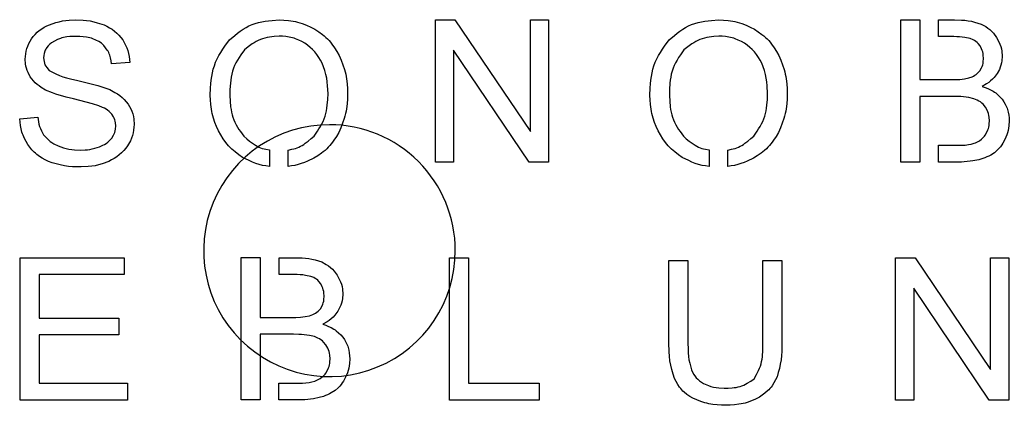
# Model space of a CAD drawing. Extents: x 0.8 to 30, y -21.9 to 7.4.
# Drawn here: x 0.843 to 3.73, y 6.275 to 7.399 of the extents above; entities that cross this region are included whole.
import ezdxf

# ---------------------------------------------------------------- set-up
doc = ezdxf.new("R2010")
doc.units = 0
doc.layers.get('0').update_dxf_attribs({"linetype": 'CONTINUOUS'})

msp = doc.modelspace()

# ---------------------------------------------------------------- linework, layer by layer
at = {"color": 1}
for points in [[(0.926725, 6.986131), (0.926725, 6.986131), (0.917811, 6.99067), (0.909072, 6.995417), (0.900677, 7.000576), (0.896663, 7.003373), (0.892802, 7.006359), (0.889097, 7.009534), (0.885545, 7.012897), (0.87885, 7.020082), (0.87251, 7.02769), (0.866349, 7.03551), (0.866349, 7.03551), (0.861499, 7.044233), (0.856901, 7.053031), (0.852814, 7.061985), (0.851057, 7.066543), (0.849491, 7.071169), (0.847085, 7.080633), (0.845404, 7.090323), (0.84422, 7.100165), (0.843304, 7.110082), (0.895642, 7.11461), (0.895642, 7.11461), (0.897896, 7.101132), (0.899347, 7.094507), (0.901218, 7.088021), (0.903625, 7.081713), (0.906489, 7.075564), (0.912967, 7.063527), (0.912967, 7.063527), (0.92185, 7.053371), (0.92659, 7.04867), (0.931685, 7.044414), (0.937185, 7.040673), (0.942998, 7.037309), (0.955147, 7.031258), (0.955147, 7.031258), (0.970779, 7.025891), (0.978674, 7.023623), (0.986664, 7.021809), (0.994768, 7.020562), (1.002961, 7.019768), (1.019494, 7.018937), (1.019494, 7.018937), (1.033813, 7.019542), (1.040924, 7.020109), (1.047975, 7.021016), (1.054945, 7.022376), (1.06185, 7.024115), (1.07555, 7.028246), (1.07555, 7.028246), (1.085889, 7.032898), (1.090846, 7.035506), (1.095552, 7.038454), (1.099932, 7.041855), (1.104027, 7.045639), (1.11173, 7.053859), (1.11173, 7.053859), (1.116684, 7.062091), (1.118823, 7.066316), (1.120579, 7.070674), (1.121802, 7.075194), (1.122642, 7.079846), (1.123597, 7.089378), (1.123597, 7.089378), (1.122756, 7.098574), (1.121993, 7.10306), (1.120809, 7.10741), (1.119128, 7.11159), (1.117027, 7.11563), (1.112131, 7.12348), (1.112131, 7.12348), (1.103904, 7.131372), (1.099566, 7.135), (1.09496, 7.138212), (1.090067, 7.141009), (1.084957, 7.143504), (1.074377, 7.147952), (1.074377, 7.147952), (1.055919, 7.153719), (1.037323, 7.159011), (1.018566, 7.163743), (0.999729, 7.168187), (0.999729, 7.168187), (0.979002, 7.173214), (0.968713, 7.175935), (0.958512, 7.178921), (0.948429, 7.182247), (0.938476, 7.185951), (0.918787, 7.194035), (0.918787, 7.194035), (0.905824, 7.201707), (0.899633, 7.205868), (0.893794, 7.210422), (0.888401, 7.215476), (0.883394, 7.220963), (0.874033, 7.232665), (0.874033, 7.232665), (0.867746, 7.244846), (0.865034, 7.251063), (0.862857, 7.257431), (0.86133, 7.263981), (0.860337, 7.270678), (0.859229, 7.284318), (0.859229, 7.284318), (0.86068, 7.299908), (0.861941, 7.307547), (0.863812, 7.315), (0.866448, 7.322226), (0.869694, 7.329267), (0.877226, 7.343043), (0.877226, 7.343043), (0.882596, 7.34971), (0.888126, 7.356184), (0.893969, 7.362269), (0.900287, 7.367772), (0.907161, 7.372591), (0.914479, 7.376865), (0.922091, 7.380777), (0.929852, 7.384519), (0.929852, 7.384519), (0.948585, 7.390668), (0.958038, 7.393276), (0.967598, 7.395355), (0.97728, 7.396791), (0.987061, 7.397698), (1.006784, 7.39868), (1.006784, 7.39868), (1.027866, 7.397736), (1.03832, 7.396791), (1.04867, 7.395317), (1.058886, 7.393125), (1.068992, 7.390366), (1.089009, 7.383808), (1.089009, 7.383808), (1.097083, 7.379836), (1.105001, 7.375675), (1.112612, 7.37114), (1.119762, 7.366045), (1.126335, 7.360247), (1.132419, 7.353856), (1.138179, 7.347068), (1.143778, 7.340084), (1.143778, 7.340084), (1.152092, 7.324724), (1.155721, 7.316874), (1.158662, 7.30882), (1.160839, 7.300521), (1.162366, 7.292024), (1.164391, 7.274703), (1.111194, 7.270742), (1.111194, 7.270742), (1.109743, 7.279242), (1.108024, 7.287614), (1.10577, 7.295721), (1.104357, 7.299633), (1.102715, 7.303431), (1.100805, 7.307097), (1.098628, 7.31065), (1.093644, 7.317411), (1.088057, 7.323874), (1.082167, 7.330189), (1.082167, 7.330189), (1.073746, 7.335061), (1.065225, 7.339608), (1.056505, 7.343497), (1.052041, 7.345084), (1.047492, 7.346407), (1.042867, 7.347465), (1.038169, 7.348297), (1.028609, 7.349393), (1.018889, 7.34996), (1.009089, 7.350271), (1.009089, 7.350271), (0.999334, 7.350084), (0.989649, 7.349668), (0.980101, 7.348761), (0.970759, 7.347098), (0.966187, 7.345927), (0.961688, 7.34449), (0.952884, 7.3409), (0.944264, 7.336652), (0.935736, 7.332079), (0.935736, 7.332079), (0.93092, 7.327551), (0.926344, 7.322902), (0.92225, 7.318012), (0.920455, 7.315442), (0.918889, 7.312758), (0.917552, 7.309961), (0.916444, 7.307051), (0.914764, 7.300947), (0.913618, 7.294583), (0.91274, 7.288086), (0.91274, 7.288086), (0.913962, 7.277647), (0.915069, 7.272636), (0.91675, 7.267877), (0.919156, 7.263433), (0.922135, 7.259245), (0.929071, 7.251297), (0.929071, 7.251297), (0.938879, 7.245945), (0.94879, 7.240858), (0.958911, 7.236308), (0.969315, 7.232471), (0.979959, 7.229259), (0.990783, 7.2265), (1.012733, 7.221738), (1.012733, 7.221738), (1.036324, 7.216413), (1.048061, 7.21354), (1.059729, 7.210441), (1.071305, 7.20704), (1.082778, 7.203298), (1.105541, 7.195233), (1.105541, 7.195233), (1.121071, 7.187129), (1.128507, 7.182673), (1.13555, 7.177734), (1.142084, 7.172174), (1.148172, 7.166063), (1.153958, 7.159585), (1.159596, 7.152922), (1.159596, 7.152922), (1.167101, 7.139089), (1.170309, 7.132014), (1.172868, 7.124746), (1.174625, 7.117251), (1.17577, 7.109571), (1.177031, 7.093909), (1.177031, 7.093909), (1.176343, 7.085595), (1.175427, 7.077348), (1.17409, 7.069233), (1.172066, 7.061315), (1.169278, 7.053636), (1.16584, 7.046152), (1.157858, 7.031503), (1.157858, 7.031503), (1.152221, 7.024345), (1.146423, 7.017379), (1.140301, 7.010796), (1.13369, 7.004783), (1.126502, 6.999442), (1.118855, 6.994642), (1.110904, 6.990201), (1.102799, 6.985938), (1.102799, 6.985938), (1.083233, 6.978856), (1.073337, 6.975832), (1.063311, 6.973451), (1.053129, 6.971826), (1.042825, 6.970768), (1.022006, 6.969671), (1.022006, 6.969671), (0.99757, 6.970579), (0.985448, 6.971561), (0.97344, 6.973149), (0.961581, 6.97553), (0.949856, 6.978667), (0.938218, 6.982257)], [(1.626269, 6.971289), (1.626269, 7.019203), (1.626269, 7.019203), (1.637093, 7.021206), (1.642383, 7.022491), (1.647569, 7.024003), (1.652645, 7.02578), (1.657595, 7.02782), (1.662419, 7.030164), (1.667124, 7.032772), (1.671726, 7.035644), (1.676237, 7.038705), (1.685037, 7.04535), (1.69363, 7.052474), (1.70212, 7.059836), (1.70212, 7.059836), (1.711657, 7.073782), (1.716236, 7.08082), (1.720587, 7.087933), (1.724635, 7.095151), (1.728302, 7.102499), (1.73151, 7.109997), (1.734183, 7.117673), (1.73636, 7.125523), (1.738079, 7.133524), (1.739416, 7.141657), (1.740447, 7.1499), (1.741784, 7.166621), (1.742586, 7.183515), (1.742586, 7.183515), (1.741516, 7.206267), (1.740447, 7.217537), (1.738728, 7.228683), (1.736208, 7.239666), (1.732961, 7.250509), (1.729256, 7.261258), (1.725307, 7.271961), (1.725307, 7.271961), (1.720594, 7.280658), (1.715679, 7.28918), (1.710355, 7.297355), (1.70749, 7.30126), (1.704435, 7.305001), (1.701188, 7.308592), (1.697751, 7.312031), (1.690422, 7.318505), (1.682673, 7.32462), (1.674713, 7.330554), (1.674713, 7.330554), (1.665929, 7.335123), (1.657072, 7.33944), (1.64807, 7.343249), (1.64349, 7.344874), (1.63885, 7.346273), (1.629367, 7.348389), (1.61967, 7.349788), (1.609831, 7.350695), (1.599924, 7.351337), (1.599924, 7.351337), (1.585762, 7.350014), (1.571791, 7.348238), (1.564935, 7.347029), (1.558198, 7.345517), (1.551606, 7.343665), (1.545178, 7.341397), (1.53893, 7.338676), (1.532849, 7.335539), (1.52691, 7.332062), (1.52109, 7.328275), (1.509716, 7.320055), (1.498529, 7.311362), (1.498529, 7.311362), (1.487996, 7.296426), (1.482958, 7.288878), (1.478199, 7.281236), (1.473807, 7.273469), (1.469877, 7.265544), (1.466516, 7.257433), (1.463766, 7.249111), (1.461551, 7.240596), (1.459832, 7.231914), (1.458572, 7.223089), (1.457655, 7.214143), (1.456586, 7.195983), (1.456089, 7.17763), (1.456089, 7.17763), (1.457006, 7.161394), (1.458457, 7.145339), (1.459527, 7.137432), (1.460902, 7.129639), (1.462658, 7.121982), (1.464874, 7.114479), (1.467585, 7.107155), (1.470832, 7.100012), (1.474498, 7.09302), (1.478528, 7.086156), (1.482847, 7.079395), (1.487385, 7.072709), (1.496822, 7.059466), (1.496822, 7.059466), (1.505236, 7.052232), (1.513749, 7.045229), (1.522465, 7.038686), (1.531478, 7.03284), (1.53613, 7.030232), (1.540893, 7.027889), (1.545782, 7.025848), (1.550792, 7.024071), (1.555914, 7.02256), (1.561131, 7.021274), (1.571814, 7.019271), (1.571814, 6.971278), (1.571814, 6.971278), (1.561483, 6.972601), (1.551297, 6.974453), (1.541294, 6.976947), (1.531494, 6.98016), (1.521857, 6.983992), (1.512347, 6.988274), (1.493534, 6.997594), (1.493534, 6.997594), (1.48261, 7.005376), (1.471955, 7.013396), (1.461833, 7.021896), (1.457056, 7.026401), (1.452514, 7.031118), (1.448229, 7.036062), (1.444177, 7.041217), (1.436638, 7.052034), (1.429633, 7.063326), (1.422896, 7.074858), (1.422896, 7.074858), (1.417682, 7.087303), (1.412752, 7.099813), (1.408386, 7.112452), (1.406515, 7.118839), (1.404873, 7.125283), (1.403498, 7.131787), (1.40239, 7.138348), (1.400748, 7.151607), (1.399678, 7.164994), (1.398876, 7.178445), (1.398876, 7.178445), (1.400137, 7.200702), (1.400977, 7.211753), (1.402084, 7.222709), (1.403536, 7.233541), (1.405445, 7.244218), (1.40789, 7.25471), (1.410945, 7.264983), (1.414688, 7.275006), (1.41913, 7.284783), (1.424179, 7.294345), (1.429729, 7.303729), (1.435683, 7.31297), (1.441939, 7.322105), (1.454955, 7.340194), (1.454955, 7.340194), (1.470671, 7.353168), (1.478627, 7.359427), (1.486697, 7.36541), (1.49492, 7.371022), (1.503338, 7.376178), (1.511985, 7.380777), (1.520903, 7.384734), (1.530107, 7.388022), (1.539568, 7.390668), (1.549249, 7.392784), (1.559115, 7.394485), (1.569125, 7.395846), (1.579246, 7.396942), (1.599672, 7.39868), (1.599672, 7.39868), (1.613459, 7.397849), (1.627159, 7.396677), (1.640679, 7.394863), (1.647344, 7.393616), (1.653932, 7.392066), (1.660437, 7.390214), (1.666861, 7.38806), (1.67951, 7.383022), (1.691976, 7.377304), (1.704351, 7.371245), (1.704351, 7.371245), (1.715339, 7.363592), (1.72606, 7.355693), (1.731235, 7.351573), (1.736242, 7.347303), (1.741047, 7.342847), (1.745614, 7.338175), (1.749926, 7.33327), (1.754002, 7.328152), (1.761587, 7.3174), (1.768637, 7.306163), (1.77542, 7.294681), (1.77542, 7.294681), (1.780901, 7.281291), (1.786065, 7.267832), (1.790594, 7.254234), (1.792504, 7.247363), (1.794146, 7.240428), (1.795521, 7.233432), (1.796629, 7.226379), (1.798195, 7.212135), (1.799188, 7.197758), (1.799875, 7.183316), (1.799875, 7.183316), (1.799149, 7.168637), (1.798118, 7.154026), (1.796438, 7.139558), (1.795292, 7.1324), (1.793841, 7.125302), (1.792084, 7.118276), (1.79006, 7.111314), (1.785297, 7.097549), (1.77987, 7.083936), (1.774114, 7.070398), (1.774114, 7.070398), (1.767132, 7.058939), (1.759883, 7.047736), (1.756064, 7.042313), (1.752084, 7.037048), (1.747902, 7.031976), (1.743483, 7.027131), (1.738801, 7.022535), (1.733878, 7.01817), (1.728745, 7.014001), (1.72344, 7.009999), (1.712448, 7.002356), (1.701177, 6.994975), (1.701177, 6.994975), (1.683062, 6.986747), (1.673923, 6.982949), (1.664688, 6.979548), (1.655323, 6.976637), (1.645797, 6.974332), (1.636119, 6.972631)], [(2.108923, 7.309812), (2.108923, 6.983774), (2.055726, 6.983774), (2.055726, 7.39868), (2.112641, 7.39868), (2.332864, 7.072925), (2.332864, 7.39868), (2.38606, 7.39868), (2.38606, 6.983774), (2.329146, 6.983774)], [(2.908871, 6.971289), (2.908871, 7.019203), (2.908871, 7.019203), (2.919694, 7.021206), (2.924984, 7.022491), (2.930171, 7.024003), (2.935247, 7.02578), (2.940196, 7.02782), (2.94502, 7.030164), (2.949726, 7.032772), (2.954328, 7.035644), (2.958838, 7.038705), (2.967638, 7.04535), (2.976231, 7.052474), (2.984722, 7.059836), (2.984722, 7.059836), (2.994258, 7.073782), (2.998838, 7.08082), (3.003188, 7.087933), (3.007236, 7.095151), (3.010903, 7.102499), (3.014111, 7.109997), (3.016785, 7.117673), (3.018962, 7.125523), (3.02068, 7.133524), (3.022017, 7.141657), (3.023048, 7.1499), (3.024385, 7.166621), (3.025187, 7.183515), (3.025187, 7.183515), (3.024118, 7.206267), (3.023048, 7.217537), (3.02133, 7.228683), (3.018809, 7.239666), (3.015562, 7.250509), (3.011858, 7.261258), (3.007909, 7.271961), (3.007909, 7.271961), (3.003196, 7.280658), (2.99828, 7.28918), (2.992956, 7.297355), (2.990092, 7.30126), (2.987036, 7.305001), (2.98379, 7.308592), (2.980352, 7.312031), (2.973023, 7.318505), (2.965274, 7.32462), (2.957314, 7.330554), (2.957314, 7.330554), (2.94853, 7.335123), (2.939673, 7.33944), (2.930671, 7.343249), (2.926092, 7.344874), (2.921451, 7.346273), (2.911968, 7.348389), (2.902271, 7.349788), (2.892432, 7.350695), (2.882525, 7.351337), (2.882525, 7.351337), (2.868363, 7.350014), (2.854392, 7.348238), (2.847537, 7.347029), (2.840799, 7.345517), (2.834207, 7.343665), (2.827779, 7.341397), (2.821531, 7.338676), (2.815451, 7.335539), (2.809512, 7.332062), (2.803691, 7.328275), (2.792317, 7.320055), (2.781131, 7.311362), (2.781131, 7.311362), (2.770597, 7.296426), (2.765559, 7.288878), (2.7608, 7.281236), (2.756408, 7.273469), (2.752478, 7.265544), (2.749117, 7.257433), (2.746367, 7.249111), (2.744152, 7.240596), (2.742433, 7.231914), (2.741173, 7.223089), (2.740256, 7.214143), (2.739187, 7.195983), (2.738691, 7.17763), (2.738691, 7.17763), (2.739607, 7.161394), (2.741059, 7.145339), (2.742128, 7.137432), (2.743503, 7.129639), (2.74526, 7.121982), (2.747475, 7.114479), (2.750187, 7.107155), (2.753433, 7.100012), (2.7571, 7.09302), (2.761129, 7.086156), (2.765449, 7.079395), (2.769986, 7.072709), (2.779423, 7.059466), (2.779423, 7.059466), (2.787837, 7.052232), (2.79635, 7.045229), (2.805066, 7.038686), (2.81408, 7.03284), (2.818731, 7.030232), (2.823494, 7.027889), (2.828383, 7.025848), (2.833394, 7.024071), (2.838515, 7.02256), (2.843733, 7.021274), (2.854415, 7.019271), (2.854415, 6.971278), (2.854415, 6.971278), (2.844084, 6.972601), (2.833898, 6.974453), (2.823895, 6.976947), (2.814095, 6.98016), (2.804459, 6.983992), (2.794949, 6.988274), (2.776135, 6.997594), (2.776135, 6.997594), (2.765212, 7.005376), (2.754556, 7.013396), (2.744435, 7.021896), (2.739657, 7.026401), (2.735116, 7.031118), (2.73083, 7.036062), (2.726778, 7.041217), (2.719239, 7.052034), (2.712234, 7.063326), (2.705497, 7.074858), (2.705497, 7.074858), (2.700284, 7.087303), (2.695353, 7.099813), (2.690988, 7.112452), (2.689116, 7.118839), (2.687474, 7.125283), (2.686099, 7.131787), (2.684991, 7.138348), (2.683349, 7.151607), (2.68228, 7.164994), (2.681478, 7.178445), (2.681478, 7.178445), (2.682738, 7.200702), (2.683578, 7.211753), (2.684686, 7.222709), (2.686137, 7.233541), (2.688047, 7.244218), (2.690491, 7.25471), (2.693547, 7.264983), (2.697289, 7.275006), (2.701731, 7.284783), (2.70678, 7.294345), (2.71233, 7.303729), (2.718284, 7.31297), (2.72454, 7.322105), (2.737556, 7.340194), (2.737556, 7.340194), (2.753273, 7.353168), (2.761228, 7.359427), (2.769298, 7.36541), (2.777521, 7.371022), (2.785939, 7.376178), (2.794586, 7.380777), (2.803504, 7.384734), (2.812708, 7.388022), (2.822169, 7.390668), (2.831851, 7.392784), (2.841716, 7.394485), (2.851726, 7.395846), (2.861847, 7.396942), (2.882273, 7.39868), (2.882273, 7.39868), (2.896061, 7.397849), (2.90976, 7.396677), (2.923281, 7.394863), (2.929945, 7.393616), (2.936534, 7.392066), (2.943038, 7.390214), (2.949462, 7.38806), (2.962111, 7.383022), (2.974578, 7.377304), (2.986952, 7.371245), (2.986952, 7.371245), (2.99794, 7.363592), (3.008661, 7.355693), (3.013836, 7.351573), (3.018843, 7.347303), (3.023648, 7.342847), (3.028216, 7.338175), (3.032528, 7.33327), (3.036603, 7.328152), (3.044188, 7.3174), (3.051238, 7.306163), (3.058022, 7.294681), (3.058022, 7.294681), (3.063502, 7.281291), (3.068666, 7.267832), (3.073196, 7.254234), (3.075105, 7.247363), (3.076747, 7.240428), (3.078122, 7.233432), (3.07923, 7.226379), (3.080796, 7.212135), (3.081789, 7.197758), (3.082476, 7.183316), (3.082476, 7.183316), (3.081751, 7.168637), (3.08072, 7.154026), (3.079039, 7.139558), (3.077893, 7.1324), (3.076442, 7.125302), (3.074685, 7.118276), (3.072661, 7.111314), (3.067898, 7.097549), (3.062471, 7.083936), (3.056715, 7.070398), (3.056715, 7.070398), (3.049734, 7.058939), (3.042485, 7.047736), (3.038665, 7.042313), (3.034686, 7.037048), (3.030504, 7.031976), (3.026085, 7.027131), (3.021402, 7.022535), (3.016479, 7.01817), (3.011346, 7.014001), (3.006041, 7.009999), (2.995049, 7.002356), (2.983778, 6.994975), (2.983778, 6.994975), (2.965663, 6.986747), (2.956524, 6.982949), (2.947289, 6.979548), (2.937924, 6.976637), (2.928399, 6.974332), (2.91872, 6.972631)], [(3.523493, 7.39868), (3.570804, 7.39868), (3.570804, 7.39868), (3.59053, 7.398114), (3.600323, 7.397433), (3.610028, 7.396262), (3.619618, 7.394447), (3.629101, 7.392029), (3.647885, 7.386155), (3.647885, 7.386155), (3.66134, 7.378857), (3.667714, 7.374802), (3.673661, 7.370259), (3.679088, 7.365115), (3.684084, 7.35948), (3.693361, 7.347386), (3.693361, 7.347386), (3.700171, 7.334479), (3.703112, 7.327895), (3.705518, 7.321153), (3.707236, 7.314214), (3.708382, 7.307108), (3.709757, 7.292622), (3.709757, 7.292622), (3.708573, 7.279397), (3.707542, 7.272904), (3.706014, 7.266555), (3.703876, 7.260383), (3.70124, 7.254351), (3.695141, 7.242525), (3.695141, 7.242525), (3.686051, 7.230888), (3.681166, 7.22545), (3.675876, 7.220464), (3.670117, 7.216012), (3.663983, 7.211976), (3.651097, 7.204598), (3.651097, 7.204598), (3.659545, 7.201613), (3.667852, 7.1984), (3.675876, 7.194772), (3.683477, 7.190501), (3.687067, 7.188082), (3.690542, 7.185437), (3.697146, 7.179669), (3.70344, 7.173441), (3.709582, 7.166982), (3.709582, 7.166982), (3.714111, 7.159763), (3.718385, 7.152465), (3.722166, 7.145), (3.72377, 7.141179), (3.725145, 7.137286), (3.727208, 7.129278), (3.728544, 7.121035), (3.729385, 7.112633), (3.729996, 7.104152), (3.729996, 7.104152), (3.729079, 7.090111), (3.728239, 7.083172), (3.726978, 7.076335), (3.725145, 7.069619), (3.722854, 7.063009), (3.717549, 7.049955), (3.717549, 7.049955), (3.711426, 7.039062), (3.708103, 7.03382), (3.704475, 7.02882), (3.700457, 7.02413), (3.696096, 7.019712), (3.686799, 7.011325), (3.686799, 7.011325), (3.676048, 7.004628), (3.670545, 7.001567), (3.664884, 6.998845), (3.659048, 6.996502), (3.653075, 6.994461), (3.640895, 6.990833), (3.640895, 6.990833), (3.624144, 6.987658), (3.615738, 6.986335), (3.607297, 6.985315), (3.598822, 6.984635), (3.590317, 6.984219), (3.573256, 6.983857), (3.523371, 6.983857), (3.523371, 7.032835), (3.573256, 7.032835), (3.573256, 7.032835), (3.582724, 7.032855), (3.592177, 7.033103), (3.601603, 7.033784), (3.611009, 7.034804), (3.611009, 7.034804), (3.619389, 7.036618), (3.627574, 7.038962), (3.631538, 7.040473), (3.635419, 7.042212), (3.643042, 7.04609), (3.643042, 7.04609), (3.649393, 7.050893), (3.652372, 7.053463), (3.655122, 7.056222), (3.657643, 7.059246), (3.659935, 7.062458), (3.664185, 7.069171), (3.664185, 7.069171), (3.667814, 7.077542), (3.669341, 7.08179), (3.670564, 7.086118), (3.671404, 7.090536), (3.671939, 7.095026), (3.672511, 7.104123), (3.672511, 7.104123), (3.671671, 7.114849), (3.670907, 7.120106), (3.669685, 7.125231), (3.667928, 7.130197), (3.665713, 7.135027), (3.660507, 7.144457), (3.660507, 7.144457), (3.653587, 7.152371), (3.649882, 7.156), (3.645887, 7.15925), (3.641541, 7.162009), (3.636912, 7.16439), (3.627184, 7.168521), (3.627184, 7.168521), (3.612052, 7.171885), (3.604448, 7.173245), (3.596798, 7.174228), (3.589098, 7.17487), (3.581364, 7.17522), (3.565839, 7.175451), (3.468884, 7.175451), (3.468884, 6.983847), (3.413399, 6.983847), (3.413399, 7.398779), (3.468884, 7.398779), (3.468884, 7.224439), (3.559547, 7.224439), (3.559547, 7.224439), (3.572891, 7.224522), (3.586179, 7.225126), (3.592782, 7.225807), (3.599355, 7.226789), (3.612452, 7.229246), (3.612452, 7.229246), (3.621618, 7.232648), (3.626006, 7.234651), (3.630158, 7.236994), (3.634008, 7.239791), (3.637598, 7.242965), (3.644343, 7.249954), (3.644343, 7.249954), (3.649098, 7.258389), (3.651122, 7.262717), (3.652688, 7.267177), (3.653757, 7.271787), (3.654407, 7.276519), (3.655056, 7.28618), (3.655056, 7.28618), (3.654368, 7.295764), (3.653719, 7.300473), (3.652726, 7.305084), (3.651275, 7.309571), (3.649441, 7.313951), (3.645107, 7.322542), (3.645107, 7.322542), (3.639332, 7.329704), (3.6362, 7.332992), (3.632801, 7.335902), (3.629058, 7.338359), (3.625032, 7.340475), (3.616515, 7.344066), (3.616515, 7.344066), (3.600734, 7.347051), (3.592809, 7.348223), (3.584846, 7.349054), (3.576848, 7.349546), (3.568824, 7.349791), (3.552733, 7.349867), (3.523439, 7.349867)], [(1.74685, 7.092984)], [(1.157536, 6.339342), (1.157536, 6.29038), (0.844649, 6.29038), (0.844649, 6.705287), (1.147812, 6.705287), (1.147812, 6.656324), (0.900133, 6.656324), (0.900133, 6.529249), (1.132082, 6.529249), (1.132082, 6.480569), (0.900133, 6.480569), (0.900133, 6.339342)], [(1.599672, 6.705287), (1.646982, 6.705287), (1.646982, 6.705287), (1.666709, 6.70472), (1.676502, 6.70404), (1.686207, 6.702868), (1.695797, 6.701054), (1.70528, 6.698635), (1.724063, 6.692762), (1.724063, 6.692762), (1.737519, 6.685464), (1.743893, 6.681408), (1.74984, 6.676865), (1.755267, 6.671722), (1.760263, 6.666086), (1.76954, 6.653992), (1.76954, 6.653992), (1.776349, 6.641085), (1.77929, 6.634502), (1.781696, 6.627759), (1.783415, 6.62082), (1.784561, 6.613715), (1.785936, 6.599228), (1.785936, 6.599228), (1.784752, 6.586004), (1.783721, 6.579511), (1.782193, 6.573161), (1.780054, 6.566989), (1.777419, 6.560957), (1.771319, 6.549132), (1.771319, 6.549132), (1.76223, 6.537495), (1.757345, 6.532056), (1.752055, 6.527071), (1.746295, 6.522619), (1.740162, 6.518582), (1.727275, 6.511205), (1.727275, 6.511205), (1.735724, 6.508219), (1.744031, 6.505006), (1.752055, 6.501378), (1.759655, 6.497107), (1.763245, 6.494689), (1.766721, 6.492043), (1.773325, 6.486276), (1.779619, 6.480047), (1.78576, 6.473588), (1.78576, 6.473588), (1.79029, 6.466369), (1.794564, 6.459071), (1.798345, 6.451607), (1.799949, 6.447786), (1.801324, 6.443893), (1.803386, 6.435884), (1.804723, 6.427641), (1.805563, 6.41924), (1.806174, 6.410758), (1.806174, 6.410758), (1.805258, 6.396718), (1.804417, 6.389779), (1.803157, 6.382942), (1.801324, 6.376226), (1.799032, 6.369615), (1.793727, 6.356561), (1.793727, 6.356561), (1.787605, 6.345669), (1.784282, 6.340427), (1.780654, 6.335427), (1.776636, 6.330736), (1.772274, 6.326318), (1.762978, 6.317932), (1.762978, 6.317932), (1.752227, 6.311234), (1.746723, 6.308173), (1.741063, 6.305452), (1.735227, 6.303109), (1.729254, 6.301068), (1.717074, 6.297439), (1.717074, 6.297439), (1.700323, 6.294265), (1.691916, 6.292942), (1.683476, 6.291921), (1.675001, 6.291241), (1.666495, 6.290825), (1.649434, 6.290464), (1.59955, 6.290464), (1.59955, 6.339441), (1.649434, 6.339441), (1.649434, 6.339441), (1.658902, 6.339462), (1.668355, 6.33971), (1.677781, 6.34039), (1.687188, 6.341411), (1.687188, 6.341411), (1.695568, 6.343225), (1.703752, 6.345568), (1.707717, 6.34708), (1.711597, 6.348818), (1.71922, 6.352696), (1.71922, 6.352696), (1.725572, 6.3575), (1.728551, 6.36007), (1.731301, 6.362829), (1.733822, 6.365852), (1.736113, 6.369065), (1.740364, 6.375777), (1.740364, 6.375777), (1.743992, 6.384149), (1.74552, 6.388397), (1.746742, 6.392724), (1.747583, 6.397142), (1.748117, 6.401632), (1.74869, 6.410729), (1.74869, 6.410729), (1.74785, 6.421455), (1.747086, 6.426713), (1.745864, 6.431838), (1.744107, 6.436804), (1.741892, 6.441634), (1.736686, 6.451064), (1.736686, 6.451064), (1.729766, 6.458978), (1.726061, 6.462606), (1.722066, 6.465856), (1.71772, 6.468615), (1.713091, 6.470996), (1.703363, 6.475127), (1.703363, 6.475127), (1.688231, 6.478491), (1.680627, 6.479852), (1.672977, 6.480834), (1.665277, 6.481477), (1.657543, 6.481826), (1.642017, 6.482057), (1.545062, 6.482057), (1.545062, 6.290453), (1.489578, 6.290453), (1.489578, 6.705385), (1.545062, 6.705385), (1.545062, 6.531046), (1.635725, 6.531046), (1.635725, 6.531046), (1.64907, 6.531128), (1.662357, 6.531733), (1.668961, 6.532413), (1.675534, 6.533396), (1.68863, 6.535852), (1.68863, 6.535852), (1.697797, 6.539254), (1.702185, 6.541257), (1.706336, 6.5436), (1.710186, 6.546397), (1.713776, 6.549572), (1.720521, 6.55656), (1.720521, 6.55656), (1.725276, 6.564996), (1.727301, 6.569323), (1.728866, 6.573783), (1.729936, 6.578394), (1.730585, 6.583126), (1.731234, 6.592786), (1.731234, 6.592786), (1.730547, 6.602371), (1.729898, 6.60708), (1.728905, 6.611691), (1.727453, 6.616177), (1.72562, 6.620557), (1.721285, 6.629148), (1.721285, 6.629148), (1.71551, 6.63631), (1.712379, 6.639598), (1.708979, 6.642508), (1.705237, 6.644965), (1.701211, 6.647081), (1.692694, 6.650672), (1.692694, 6.650672), (1.676913, 6.653658), (1.668988, 6.654829), (1.661024, 6.655661), (1.653027, 6.656152), (1.645002, 6.656397), (1.628912, 6.656473), (1.599618, 6.656473)], [(2.359088, 6.339343), (2.359088, 6.290381), (2.097109, 6.290381), (2.097109, 6.705287), (2.152594, 6.705287), (2.152594, 6.339343)], [(2.985437, 6.352228), (2.985437, 6.352228), (2.992335, 6.364413), (2.99869, 6.376749), (3.001478, 6.383019), (3.003961, 6.389384), (3.006023, 6.395862), (3.007665, 6.402453), (3.008964, 6.409147), (3.009919, 6.415931), (3.010606, 6.42279), (3.011064, 6.429714), (3.011446, 6.443702), (3.011477, 6.457792), (3.011477, 6.697226), (3.066961, 6.697226), (3.066961, 6.457509), (3.066961, 6.457509), (3.06635, 6.432224), (3.065586, 6.419654), (3.06425, 6.407166), (3.062187, 6.394793), (3.059399, 6.382525), (3.056153, 6.370328), (3.052677, 6.35817), (3.052677, 6.35817), (3.048102, 6.349118), (3.043282, 6.34027), (3.037973, 6.331831), (3.03507, 6.327828), (3.031938, 6.324004), (3.028577, 6.320375), (3.025026, 6.316898), (3.017421, 6.310379), (3.009355, 6.304245), (3.001059, 6.298307), (3.001059, 6.298307), (2.989464, 6.292865), (2.977781, 6.28777), (2.965918, 6.283371), (2.959895, 6.281557), (2.953796, 6.280007), (2.94762, 6.27876), (2.941383, 6.277777), (2.928749, 6.276454), (2.915966, 6.275698), (2.903106, 6.275245), (2.903106, 6.275245), (2.890586, 6.275661), (2.878124, 6.276303), (2.865776, 6.277475), (2.859662, 6.278344), (2.853597, 6.27944), (2.847589, 6.280763), (2.841642, 6.28235), (2.82989, 6.286183), (2.818272, 6.29062), (2.806722, 6.295359), (2.806722, 6.295359), (2.798133, 6.300919), (2.789784, 6.306694), (2.78192, 6.312903), (2.778253, 6.316229), (2.774778, 6.319744), (2.771531, 6.323486), (2.768514, 6.327416), (2.763007, 6.335743), (2.757988, 6.344511), (2.753214, 6.353498), (2.753214, 6.353498), (2.749299, 6.36619), (2.745633, 6.378923), (2.742501, 6.391743), (2.740171, 6.404691), (2.738682, 6.417775), (2.737803, 6.430962), (2.737154, 6.457505), (2.737154, 6.697223), (2.792638, 6.697223), (2.792638, 6.457788), (2.792638, 6.457788), (2.792897, 6.437553), (2.793394, 6.427484), (2.794311, 6.417473), (2.795762, 6.40754), (2.797786, 6.397687), (2.80282, 6.378117), (2.80282, 6.378117), (2.809106, 6.36614), (2.812658, 6.360513), (2.816718, 6.355316), (2.821389, 6.350648), (2.826553, 6.346408), (2.837705, 6.338637), (2.837705, 6.338637), (2.852169, 6.33245), (2.859517, 6.329842), (2.867007, 6.327802), (2.874657, 6.326441), (2.882433, 6.325609), (2.898195, 6.324778), (2.898195, 6.324778), (2.910192, 6.325107), (2.922058, 6.325787), (2.927902, 6.326392), (2.933665, 6.327223), (2.939333, 6.328319), (2.94489, 6.329756), (2.950317, 6.331532), (2.955603, 6.333724), (2.960763, 6.336256), (2.96582, 6.339091), (2.975704, 6.345421)], [(3.451751, 6.616419), (3.451751, 6.290381), (3.398554, 6.290381), (3.398554, 6.705287), (3.455468, 6.705287), (3.675691, 6.379532), (3.675691, 6.705287), (3.728888, 6.705287), (3.728888, 6.290381), (3.671973, 6.290381)]]:
    msp.add_lwpolyline(points, close=True, dxfattribs=at)
for points in [[(1.74685, 7.092984), (1.598354, 7.092984), (1.46448, 7.003532), (1.407653, 6.86634)], [(2.00646, 6.98545), (1.937607, 7.054303), (1.844222, 7.092984), (1.74685, 7.092984)], [(2.113994, 6.72584), (2.113994, 6.823213), (2.075313, 6.916597), (2.00646, 6.98545)], [(1.407653, 6.86634), (1.350826, 6.729148), (1.382238, 6.571233), (1.48724, 6.466231)], [(1.88735, 6.386644), (2.024542, 6.443471), (2.113994, 6.577345), (2.113994, 6.72584)], [(1.48724, 6.466231), (1.592242, 6.361228), (1.750157, 6.329817), (1.88735, 6.386644)]]:
    msp.add_open_spline(points, degree=3, dxfattribs=at)

doc.saveas('drawing.dxf')
